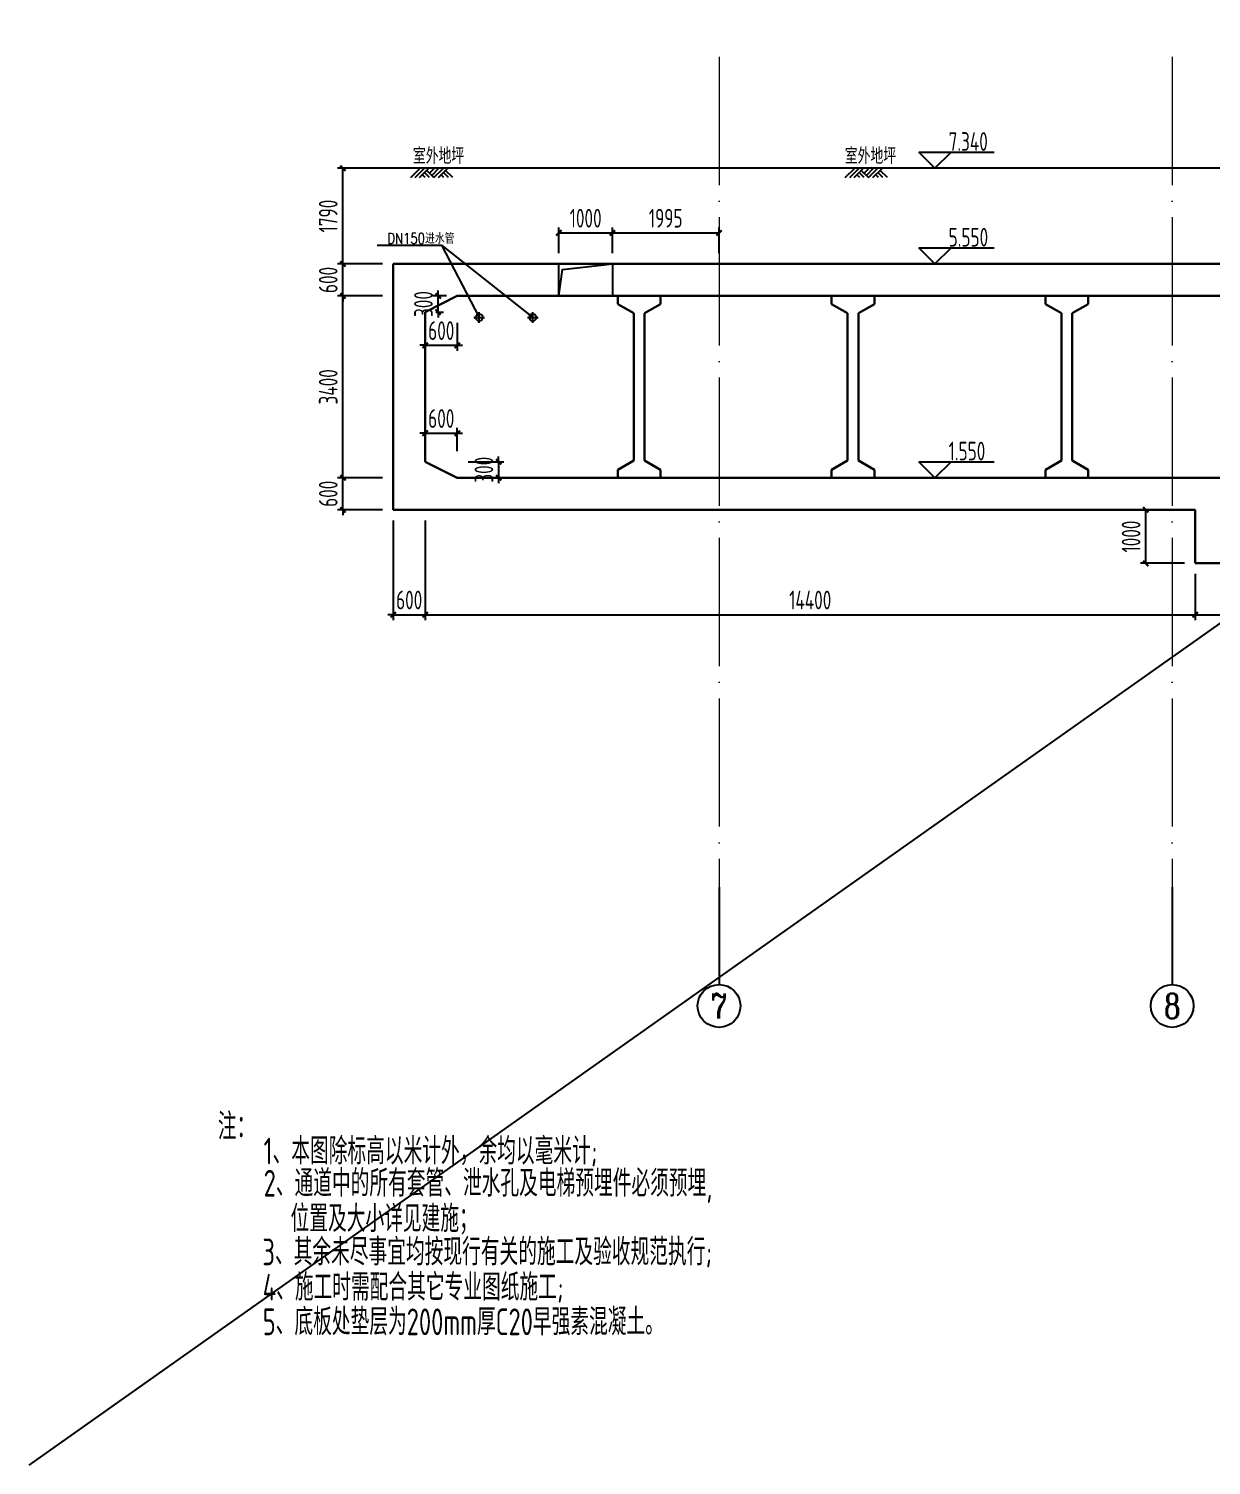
# Model space of a CAD drawing. Header units: millimetres. Extents: x -897614 to 191467, y -439928 to 101803.
# Drawn here: x -857773 to -835658, y -120990 to -94119 of the extents above; entities that cross this region are included whole.
import ezdxf
from ezdxf.enums import TextEntityAlignment as Align

# ---------------------------------------------------------------- set-up
doc = ezdxf.new("R2010")
doc.units = ezdxf.units.MM
doc.header["$LTSCALE"] = 1000
for name, pattern in [('ACAD_ISO04W100', [30, 24, -3, 0, -3]), ('CENTER', [1.625, 1.25, -0.125, 0.125, -0.125]), ('CONTINOUS', [0])]:
    doc.linetypes.add(name, pattern=pattern)
for name, color, linetype in [('AXIS', 3, 'Continuous'), ('DIM_ELEV', 3, 'Continuous'), ('DIM_LEAD', 3, 'Continuous'), ('gps', 233, 'Continuous'), ('HC_J', 3, 'CONTINOUS'), ('HC_ZP', 4, 'Continuous'), ('KD', 7, 'Continuous'), ('TEXT(水平)', 7, 'Continuous'), ('备注', 1, 'Continuous')]:
    doc.layers.add(name, color=color, linetype=linetype)
for name, color, linetype, lineweight in [('AXIS_TEXT', 7, 'Continuous', 18), ('DOTE', 8, 'ACAD_ISO04W100', 9), ('WALL', 6, 'Continuous', 30)]:
    doc.layers.add(name, color=color, linetype=linetype, lineweight=lineweight)
doc.styles.add('_TCH_AXIS', font='COMPLEX', dxfattribs={"bigfont": 'GBCBIG'})
doc.styles.add('COMPLEX', font='COMPLEX')
doc.styles.add('GPS', font='txt1.shx', dxfattribs={"width": 0.8, "bigfont": 'hztxt.shx'})
doc.styles.add('TSSD', font='tssdeng.shx', dxfattribs={"width": 0.7, "bigfont": 'tssdchn.shx'})
doc.styles.add('TSSD_Rein', font='tssdeng.shx', dxfattribs={"width": 0.75, "bigfont": 'hztxt.shx'})
doc.dimstyles.new('TSD', dxfattribs={"dimtxt": 350, "dimasz": 100, "dimexe": 100, "dimexo": 200, "dimgap": 100, "dimtad": 1, "dimdec": 0, "dimzin": 0, "dimdsep": 46, "dimtxsty": 'TSSD', "dimblk": 'ARCHTICK', "dimcen": 0.09, "dimclrt": 7, "dimazin": 2, "dimtfac": 1, "dimtdec": 0, "dimtix": 1, "dimtmove": 2, "dimatfit": 3, "dimfxl": 0, "dimtolj": 1, "dimtzin": 0, "dimarcsym": 0})

# ---------------------------------------------------------------- blocks, each defined once
blk = doc.blocks.new('_axiso')
blk.add_circle((0, 0), 0.5)
at = {"layer": 'AXIS_TEXT', "style": 'COMPLEX', "width": 1.041667}
blk.add_attdef('A', text='', height=0.56, dxfattribs=at).set_placement((-0.25, -0.28), (0.25, -0.28), align=Align.FIT)
blk = doc.blocks.new('_ArchTick')
at = {"color": 0, "linetype": 'ByBlock', "const_width": 0.4}
blk.add_lwpolyline([(-0.5, -0.5), (0.5, 0.5)], dxfattribs=at)
blk = doc.blocks.new('*D286')
at = {"layer": 'Defpoints', "color": 0, "transparency": 16777216}
for p in [(-851897, -102518), (-850958, -102518, 0), (-850958, -103118, 0)]:
    blk.add_point(p, dxfattribs=at)
at = {"layer": 'DIM_LEAD', "color": 0, "lineweight": -2, "transparency": 16777216}
for p, q in [((-851158, -102518), (-851997, -102518)), ((-851897, -102518), (-851897, -102418)), ((-851897, -103118), (-851897, -102518)), ((-851158, -103118), (-851997, -103118)), ((-851897, -103118), (-851897, -103218))]:
    blk.add_line(p, q, dxfattribs=at)
at = {"layer": 'DIM_LEAD', "color": 0, "lineweight": -2, "transparency": 16777216, "xscale": 100, "yscale": 100, "zscale": 100}
for p, rotation in [((-851897, -102518), 270), ((-851897, -103118), 90)]:
    blk.add_blockref('_ArchTick', p, dxfattribs=dict(at, rotation=rotation))
at = {"layer": 'DIM_LEAD', "color": 7, "transparency": 16777216, "insert": (-852172, -102818), "char_height": 350, "attachment_point": 5, "rotation": 90, "style": 'TSSD'}
blk.add_mtext('\\A1;600', dxfattribs=at)
blk = doc.blocks.new('*D287')
at = {"layer": 'Defpoints', "color": 0, "transparency": 16777216}
for p in [(-851897, -99118), (-850958, -99118, 0), (-850958, -102518, 0)]:
    blk.add_point(p, dxfattribs=at)
at = {"layer": 'DIM_LEAD', "color": 0, "lineweight": -2, "transparency": 16777216}
for p, q in [((-851158, -99118), (-851997, -99118)), ((-851897, -102518), (-851897, -99118)), ((-851158, -102518), (-851997, -102518))]:
    blk.add_line(p, q, dxfattribs=at)
at = {"layer": 'DIM_LEAD', "color": 0, "lineweight": -2, "transparency": 16777216, "xscale": 100, "yscale": 100, "zscale": 100}
for p, rotation in [((-851897, -99118), 90), ((-851897, -102518), 270)]:
    blk.add_blockref('_ArchTick', p, dxfattribs=dict(at, rotation=rotation))
at = {"layer": 'DIM_LEAD', "color": 7, "transparency": 16777216, "insert": (-852172, -100818), "char_height": 350, "attachment_point": 5, "rotation": 90, "style": 'TSSD'}
blk.add_mtext('\\A1;3400', dxfattribs=at)
blk = doc.blocks.new('*D288')
at = {"layer": 'Defpoints', "color": 0, "transparency": 16777216}
for p in [(-851897, -98518), (-850958, -98518, 0), (-850958, -99118, 0)]:
    blk.add_point(p, dxfattribs=at)
at = {"layer": 'DIM_LEAD', "color": 0, "lineweight": -2, "transparency": 16777216}
for p, q in [((-851158, -98518), (-851997, -98518)), ((-851897, -98518), (-851897, -98418)), ((-851897, -99118), (-851897, -98518)), ((-851158, -99118), (-851997, -99118)), ((-851897, -99118), (-851897, -99218))]:
    blk.add_line(p, q, dxfattribs=at)
at = {"layer": 'DIM_LEAD', "color": 0, "lineweight": -2, "transparency": 16777216, "xscale": 100, "yscale": 100, "zscale": 100}
for p, rotation in [((-851897, -98518), 270), ((-851897, -99118), 90)]:
    blk.add_blockref('_ArchTick', p, dxfattribs=dict(at, rotation=rotation))
at = {"layer": 'DIM_LEAD', "color": 7, "transparency": 16777216, "insert": (-852172, -98818), "char_height": 350, "attachment_point": 5, "rotation": 90, "style": 'TSSD'}
blk.add_mtext('\\A1;600', dxfattribs=at)
blk = doc.blocks.new('*D289')
at = {"layer": 'Defpoints', "color": 0, "transparency": 16777216}
for p in [(-850958, -103118, 0), (-850358, -103118, 0), (-850358, -105080)]:
    blk.add_point(p, dxfattribs=at)
at = {"layer": 'DIM_LEAD', "color": 0, "lineweight": -2, "transparency": 16777216}
for p, q in [((-850958, -103318), (-850958, -105180)), ((-850358, -103318), (-850358, -105180)), ((-850958, -105080), (-851058, -105080)), ((-850958, -105080), (-850358, -105080)), ((-850358, -105080), (-850258, -105080))]:
    blk.add_line(p, q, dxfattribs=at)
at = {"layer": 'DIM_LEAD', "color": 0, "lineweight": -2, "transparency": 16777216, "xscale": 100, "yscale": 100, "zscale": 100}
blk.add_blockref('_ArchTick', (-850958, -105080), dxfattribs=at)
at = {"layer": 'DIM_LEAD', "color": 0, "lineweight": -2, "transparency": 16777216, "xscale": 100, "yscale": 100, "zscale": 100, "rotation": 180}
blk.add_blockref('_ArchTick', (-850358, -105080), dxfattribs=at)
at = {"layer": 'DIM_LEAD', "color": 7, "transparency": 16777216, "insert": (-850658, -104805), "char_height": 350, "attachment_point": 5, "style": 'TSSD'}
blk.add_mtext('\\A1;600', dxfattribs=at)
blk = doc.blocks.new('*D290')
at = {"layer": 'Defpoints', "color": 0, "transparency": 16777216}
for p in [(-850358, -103118, 0), (-835958, -104118, 0), (-835958, -105080)]:
    blk.add_point(p, dxfattribs=at)
at = {"layer": 'DIM_LEAD', "color": 0, "lineweight": -2, "transparency": 16777216}
for p, q in [((-850358, -103318), (-850358, -105180)), ((-835958, -104318), (-835958, -105180)), ((-850358, -105080), (-835958, -105080))]:
    blk.add_line(p, q, dxfattribs=at)
at = {"layer": 'DIM_LEAD', "color": 0, "lineweight": -2, "transparency": 16777216, "xscale": 100, "yscale": 100, "zscale": 100, "rotation": 180}
blk.add_blockref('_ArchTick', (-850358, -105080), dxfattribs=at)
at = {"layer": 'DIM_LEAD', "color": 0, "lineweight": -2, "transparency": 16777216, "xscale": 100, "yscale": 100, "zscale": 100}
blk.add_blockref('_ArchTick', (-835958, -105080), dxfattribs=at)
at = {"layer": 'DIM_LEAD', "color": 7, "transparency": 16777216, "insert": (-843158, -104805), "char_height": 350, "attachment_point": 5, "style": 'TSSD'}
blk.add_mtext('\\A1;14400', dxfattribs=at)
blk = doc.blocks.new('*D291')
at = {"layer": 'Defpoints', "color": 0, "transparency": 16777216}
for p in [(-835958, -104118, 0), (-833358, -104118), (-833358, -105080)]:
    blk.add_point(p, dxfattribs=at)
at = {"layer": 'DIM_LEAD', "color": 0, "lineweight": -2, "transparency": 16777216}
for p, q in [((-835958, -104318), (-835958, -105180)), ((-833358, -104318), (-833358, -105180)), ((-835958, -105080), (-833358, -105080))]:
    blk.add_line(p, q, dxfattribs=at)
at = {"layer": 'DIM_LEAD', "color": 0, "lineweight": -2, "transparency": 16777216, "xscale": 100, "yscale": 100, "zscale": 100, "rotation": 180}
blk.add_blockref('_ArchTick', (-835958, -105080), dxfattribs=at)
at = {"layer": 'DIM_LEAD', "color": 0, "lineweight": -2, "transparency": 16777216, "xscale": 100, "yscale": 100, "zscale": 100}
blk.add_blockref('_ArchTick', (-833358, -105080), dxfattribs=at)
at = {"layer": 'DIM_LEAD', "color": 7, "transparency": 16777216, "insert": (-834658, -104805), "char_height": 350, "attachment_point": 5, "style": 'TSSD'}
blk.add_mtext('\\A1;2600', dxfattribs=at)
blk = doc.blocks.new('*D293')
at = {"layer": 'Defpoints', "color": 0, "transparency": 16777216}
for p in [(-836883, -103118), (-835958, -103118, 0), (-835958, -104118, 0)]:
    blk.add_point(p, dxfattribs=at)
at = {"layer": 'DIM_LEAD', "color": 0, "lineweight": -2, "transparency": 16777216}
for p, q in [((-836158, -103118), (-836983, -103118)), ((-836883, -104118), (-836883, -103118)), ((-836158, -104118), (-836983, -104118))]:
    blk.add_line(p, q, dxfattribs=at)
at = {"layer": 'DIM_LEAD', "color": 0, "lineweight": -2, "transparency": 16777216, "xscale": 100, "yscale": 100, "zscale": 100}
for p, rotation in [((-836883, -103118), 90), ((-836883, -104118), 270)]:
    blk.add_blockref('_ArchTick', p, dxfattribs=dict(at, rotation=rotation))
at = {"layer": 'DIM_LEAD', "color": 7, "transparency": 16777216, "insert": (-837158, -103618), "char_height": 350, "attachment_point": 5, "rotation": 90, "style": 'TSSD'}
blk.add_mtext('\\A1;1000', dxfattribs=at)
blk = doc.blocks.new('*D296')
at = {"layer": 'Defpoints', "color": 0, "transparency": 16777216}
for p in [(-849758, -101685), (-850358, -102218, 0), (-849758, -102218, 0)]:
    blk.add_point(p, dxfattribs=at)
at = {"layer": 'DIM_LEAD', "color": 0, "lineweight": -2, "transparency": 16777216}
for p, q in [((-850358, -101685), (-850458, -101685)), ((-850358, -102018), (-850358, -101585)), ((-850358, -101685), (-849758, -101685)), ((-849758, -102018), (-849758, -101585)), ((-849758, -101685), (-849658, -101685))]:
    blk.add_line(p, q, dxfattribs=at)
at = {"layer": 'DIM_LEAD', "color": 0, "lineweight": -2, "transparency": 16777216, "xscale": 100, "yscale": 100, "zscale": 100}
blk.add_blockref('_ArchTick', (-850358, -101685), dxfattribs=at)
at = {"layer": 'DIM_LEAD', "color": 0, "lineweight": -2, "transparency": 16777216, "xscale": 100, "yscale": 100, "zscale": 100, "rotation": 180}
blk.add_blockref('_ArchTick', (-849758, -101685), dxfattribs=at)
at = {"layer": 'DIM_LEAD', "color": 7, "transparency": 16777216, "insert": (-850058, -101410), "char_height": 350, "attachment_point": 5, "style": 'TSSD'}
blk.add_mtext('\\A1;600', dxfattribs=at)
blk = doc.blocks.new('*D297')
at = {"layer": 'Defpoints', "color": 0, "transparency": 16777216}
for p in [(-849758, -102218, 0), (-849758, -102518, 0), (-848985, -102518)]:
    blk.add_point(p, dxfattribs=at)
at = {"layer": 'DIM_LEAD', "color": 0, "lineweight": -2, "transparency": 16777216}
for p, q in [((-849558, -102218), (-848885, -102218)), ((-848985, -102218), (-848985, -102118)), ((-848985, -102218), (-848985, -102518)), ((-849558, -102518), (-848885, -102518)), ((-848985, -102518), (-848985, -102618))]:
    blk.add_line(p, q, dxfattribs=at)
at = {"layer": 'DIM_LEAD', "color": 0, "lineweight": -2, "transparency": 16777216, "xscale": 100, "yscale": 100, "zscale": 100}
for p, rotation in [((-848985, -102218), 270), ((-848985, -102518), 90)]:
    blk.add_blockref('_ArchTick', p, dxfattribs=dict(at, rotation=rotation))
at = {"layer": 'DIM_LEAD', "color": 7, "transparency": 16777216, "insert": (-849260, -102368), "char_height": 350, "attachment_point": 5, "rotation": 90, "style": 'TSSD'}
blk.add_mtext('\\A1;300', dxfattribs=at)
blk = doc.blocks.new('*D298')
at = {"layer": 'Defpoints', "color": 0, "transparency": 16777216}
for p in [(-850358, -99418, 0), (-849758, -99418, 0), (-849758, -100041)]:
    blk.add_point(p, dxfattribs=at)
at = {"layer": 'DIM_LEAD', "color": 0, "lineweight": -2, "transparency": 16777216}
for p, q in [((-850358, -99618), (-850358, -100141)), ((-849758, -99618), (-849758, -100141)), ((-850358, -100041), (-850458, -100041)), ((-850358, -100041), (-849758, -100041)), ((-849758, -100041), (-849658, -100041))]:
    blk.add_line(p, q, dxfattribs=at)
at = {"layer": 'DIM_LEAD', "color": 0, "lineweight": -2, "transparency": 16777216, "xscale": 100, "yscale": 100, "zscale": 100}
blk.add_blockref('_ArchTick', (-850358, -100041), dxfattribs=at)
at = {"layer": 'DIM_LEAD', "color": 0, "lineweight": -2, "transparency": 16777216, "xscale": 100, "yscale": 100, "zscale": 100, "rotation": 180}
blk.add_blockref('_ArchTick', (-849758, -100041), dxfattribs=at)
at = {"layer": 'DIM_LEAD', "color": 7, "transparency": 16777216, "insert": (-850058, -99766), "char_height": 350, "attachment_point": 5, "style": 'TSSD'}
blk.add_mtext('\\A1;600', dxfattribs=at)
blk = doc.blocks.new('*D299')
at = {"layer": 'Defpoints', "color": 0, "transparency": 16777216}
for p in [(-850116, -99118), (-849758, -99118, 0), (-850358, -99418, 0)]:
    blk.add_point(p, dxfattribs=at)
at = {"layer": 'DIM_LEAD', "color": 0, "lineweight": -2, "transparency": 16777216}
for p, q in [((-849958, -99118), (-850216, -99118)), ((-850116, -99118), (-850116, -99018)), ((-850116, -99418), (-850116, -99118)), ((-850158, -99418), (-850016, -99418)), ((-850116, -99418), (-850116, -99518))]:
    blk.add_line(p, q, dxfattribs=at)
at = {"layer": 'DIM_LEAD', "color": 0, "lineweight": -2, "transparency": 16777216, "xscale": 100, "yscale": 100, "zscale": 100}
for p, rotation in [((-850116, -99118), 270), ((-850116, -99418), 90)]:
    blk.add_blockref('_ArchTick', p, dxfattribs=dict(at, rotation=rotation))
at = {"layer": 'DIM_LEAD', "color": 7, "transparency": 16777216, "insert": (-850391, -99268), "char_height": 350, "attachment_point": 5, "rotation": 90, "style": 'TSSD'}
blk.add_mtext('\\A1;300', dxfattribs=at)
blk = doc.blocks.new('*D339')
at = {"layer": 'Defpoints', "color": 0, "transparency": 16777216}
for p in [(-851897, -96728), (-850958, -96728, 0), (-850958, -98518, 0)]:
    blk.add_point(p, dxfattribs=at)
at = {"layer": 'DIM_LEAD', "color": 0, "lineweight": -2, "transparency": 16777216}
for p, q in [((-851158, -96728), (-851997, -96728)), ((-851897, -98518), (-851897, -96728)), ((-851158, -98518), (-851997, -98518))]:
    blk.add_line(p, q, dxfattribs=at)
at = {"layer": 'DIM_LEAD', "color": 0, "lineweight": -2, "transparency": 16777216, "xscale": 100, "yscale": 100, "zscale": 100}
for p, rotation in [((-851897, -96728), 90), ((-851897, -98518), 270)]:
    blk.add_blockref('_ArchTick', p, dxfattribs=dict(at, rotation=rotation))
at = {"layer": 'DIM_LEAD', "color": 7, "transparency": 16777216, "insert": (-852172, -97623), "char_height": 350, "attachment_point": 5, "rotation": 90, "style": 'TSSD'}
blk.add_mtext('\\A1;1790', dxfattribs=at)
blk = doc.blocks.new('*D697')
at = {"layer": 'Defpoints', "color": 0, "transparency": 16777216}
for p in [(-846858, -97938), (-847858, -98518), (-846858, -98518)]:
    blk.add_point(p, dxfattribs=at)
at = {"layer": 'DIM_LEAD', "color": 0, "lineweight": -2, "transparency": 16777216}
for p, q in [((-847858, -98318), (-847858, -97838)), ((-847858, -97938), (-846858, -97938)), ((-846858, -98318), (-846858, -97838))]:
    blk.add_line(p, q, dxfattribs=at)
at = {"layer": 'DIM_LEAD', "color": 0, "lineweight": -2, "transparency": 16777216, "xscale": 100, "yscale": 100, "zscale": 100, "rotation": 180}
blk.add_blockref('_ArchTick', (-847858, -97938), dxfattribs=at)
at = {"layer": 'DIM_LEAD', "color": 0, "lineweight": -2, "transparency": 16777216, "xscale": 100, "yscale": 100, "zscale": 100}
blk.add_blockref('_ArchTick', (-846858, -97938), dxfattribs=at)
at = {"layer": 'DIM_LEAD', "color": 7, "transparency": 16777216, "insert": (-847358, -97663), "char_height": 350, "attachment_point": 5, "style": 'TSSD'}
blk.add_mtext('\\A1;1000', dxfattribs=at)
blk = doc.blocks.new('*D698')
at = {"layer": 'Defpoints', "color": 0, "transparency": 16777216}
for p in [(-844863, -97938), (-846858, -98518), (-844863, -98518)]:
    blk.add_point(p, dxfattribs=at)
at = {"layer": 'DIM_LEAD', "color": 0, "lineweight": -2, "transparency": 16777216}
for p, q in [((-846858, -98318), (-846858, -97838)), ((-846858, -97938), (-844863, -97938)), ((-844863, -98318), (-844863, -97838))]:
    blk.add_line(p, q, dxfattribs=at)
at = {"layer": 'DIM_LEAD', "color": 0, "lineweight": -2, "transparency": 16777216, "xscale": 100, "yscale": 100, "zscale": 100, "rotation": 180}
blk.add_blockref('_ArchTick', (-846858, -97938), dxfattribs=at)
at = {"layer": 'DIM_LEAD', "color": 0, "lineweight": -2, "transparency": 16777216, "xscale": 100, "yscale": 100, "zscale": 100}
blk.add_blockref('_ArchTick', (-844863, -97938), dxfattribs=at)
at = {"layer": 'DIM_LEAD', "color": 7, "transparency": 16777216, "insert": (-845861, -97663), "char_height": 350, "attachment_point": 5, "style": 'TSSD'}
blk.add_mtext('\\A1;1995', dxfattribs=at)

msp = doc.modelspace()

# ---------------------------------------------------------------- linework, layer by layer
at = {"layer": 'AXIS'}
for p, q in [((-844863.43575, -110178.37096, 0), (-844863.43575, -111998.22092, 0)), ((-836388.43575, -110178.37096, 0), (-836388.43575, -111998.22092, 0))]:
    msp.add_line(p, q, dxfattribs=at)
at = {"layer": 'DIM_ELEV'}
for p, q in [((-840825.38088, -96728.0803, 0), (-841125.38088, -96428.0803, 0)), ((-841125.38088, -96428.0803, 0), (-839716.58846, -96428.0803, 0)), ((-840825.38088, -96728.0803, 0), (-840525.38088, -96428.0803, 0)), ((-840825.38088, -98518.0803, 0), (-841125.38088, -98218.0803, 0)), ((-841125.38088, -98218.0803, 0), (-839716.58846, -98218.0803, 0)), ((-840825.38088, -98518.0803, 0), (-840525.38088, -98218.0803, 0)), ((-840825.38088, -102518.0803, 0), (-841125.38088, -102218.0803, 0)), ((-841125.38088, -102218.0803, 0), (-839716.58846, -102218.0803, 0)), ((-840825.38088, -102518.0803, 0), (-840525.38088, -102218.0803, 0))]:
    msp.add_line(p, q, dxfattribs=at)
at = {"layer": 'DOTE', "ltscale": 0.1}
for p, q in [((-844863.43575, -94643.86249, 0), (-844863.43575, -110386.09766, 0)), ((-836388.43575, -94643.86249, 0), (-836388.43575, -110386.09766, 0))]:
    msp.add_line(p, q, dxfattribs=at)
at = {"layer": 'gps'}
for p, q in [((-850629.13472, -96904.04911, 0), (-850453.16591, -96728.0803, 0)), ((-850546.82773, -96904.04911, 0), (-850370.85892, -96728.0803, 0)), ((-850464.52074, -96904.04911, 0), (-850288.55193, -96728.0803, 0)), ((-850277.19711, -96821.74212, 0), (-850183.53529, -96728.0803, 0)), ((-850236.04361, -96862.89561, 0), (-850101.2283, -96728.0803, 0)), ((-850194.89012, -96904.04911, 0), (-850018.92131, -96728.0803, 0)), ((-850112.58313, -96904.04911, 0), (-849936.61432, -96728.0803, 0)), ((-842501.93437, -96904.04911, 0), (-842325.96556, -96728.0803, 0)), ((-842419.62738, -96904.04911, 0), (-842243.65857, -96728.0803, 0)), ((-842337.32039, -96904.04911, 0), (-842161.35158, -96728.0803, 0)), ((-842149.99676, -96821.74212, 0), (-842056.33494, -96728.0803, 0)), ((-842108.84326, -96862.89561, 0), (-841974.02795, -96728.0803, 0)), ((-842067.68977, -96904.04911, 0), (-841891.72096, -96728.0803, 0)), ((-841985.38278, -96904.04911, 0), (-841809.41397, -96728.0803, 0)), ((-850359.5041, -96904.04911, 0), (-850412.01242, -96851.54078, 0)), ((-850277.19711, -96904.04911, 0), (-850370.85892, -96810.38729, 0)), ((-850194.89012, -96904.04911, 0), (-850329.70543, -96769.23379, 0)), ((-850007.56649, -96904.04911, 0), (-850060.07481, -96851.54078, 0)), ((-849925.2595, -96904.04911, 0), (-850018.92131, -96810.38729, 0)), ((-849842.95251, -96904.04911, 0), (-849977.76782, -96769.23379, 0)), ((-842232.30375, -96904.04911, 0), (-842284.81207, -96851.54078, 0)), ((-842149.99676, -96904.04911, 0), (-842243.65857, -96810.38729, 0)), ((-842067.68977, -96904.04911, 0), (-842202.50508, -96769.23379, 0)), ((-841880.36614, -96904.04911, 0), (-841932.87446, -96851.54078, 0)), ((-841798.05915, -96904.04911, 0), (-841891.72096, -96810.38729, 0)), ((-841715.75216, -96904.04911, 0), (-841850.56747, -96769.23379, 0))]:
    msp.add_line(p, q, dxfattribs=at)
at = {"layer": 'gps', "color": 7}
for p, q in [((-851258.75758, -98165.93414, 0), (-850051.71518, -98165.93414, 0)), ((-850051.71518, -98165.93414, 0), (-848348.38474, -99518.57458, 0)), ((-850051.71518, -98165.93414, 0), (-849348.38474, -99518.57458, 0))]:
    msp.add_line(p, q, dxfattribs=at)
at = {"layer": 'gps', "color": 3, "linetype": 'CENTER', "ltscale": 0.5}
for p, q in [((-849348.38474, -99618.57458, 0), (-849348.38474, -99418.57458, 0)), ((-848348.38474, -99618.57458, 0), (-848348.38474, -99418.57458, 0)), ((-849448.38474, -99518.57458, 0), (-849248.38474, -99518.57458, 0)), ((-848448.38474, -99518.57458, 0), (-848248.38474, -99518.57458, 0))]:
    msp.add_line(p, q, dxfattribs=at)
at = {"layer": 'gps'}
for centre in [(-849348.38474, -99518.57458, 0), (-848348.38474, -99518.57458, 0)]:
    msp.add_circle(centre, 67.36439, dxfattribs=at)
at = {"layer": 'HC_J', "color": 0}
msp.add_line((-847483.8498, -102518.0803, 0), (-847233.8498, -102518.10303, 0), dxfattribs=at)
at = {"layer": 'HC_ZP', "color": 7}
msp.add_line((-830617.34904, -96728.0803, 0), (-851662.16831, -96728.0803, 0), dxfattribs=at)
at = {"layer": 'KD', "elevation": 0}
msp.add_lwpolyline([(-847858.3151, -98518.0803), (-846858.3151, -98518.0803), (-846858.3151, -99118.0803), (-847858.3151, -99118.0803)], close=True, dxfattribs=at)
msp.add_lwpolyline([(-847858.3151, -99118.0803), (-847788.88943, -98621.59634), (-846858.3151, -98518.0803)], dxfattribs=at)
at = {"layer": 'WALL'}
for p, q in [((-850958.3151, -103118.04606, 0), (-850958.3151, -98518.0803, 0)), ((-832758.31456, -98518.0803, 0), (-850958.3151, -98518.0803, 0)), ((-850358.3151, -99418.0803, 0), (-849758.3151, -99118.0803, 0)), ((-833958.3151, -99118.0803, 0), (-849758.3151, -99118.0803, 0)), ((-850358.3151, -102218.0803, 0), (-850358.3151, -99418.0803, 0)), ((-850358.3151, -102218.0803, 0), (-849758.3151, -102518.0803, 0)), ((-849758.3151, -102518.0803, 0), (-835358.3151, -102518.0803, 0)), ((-850958.3151, -103118.04606, 0), (-835958.3151, -103118.04606, 0)), ((-835958.3151, -104118.0803, 0), (-835958.3151, -103118.04606, 0)), ((-835958.3151, -104118.0803, 0), (-833358.3151, -104118.0803, 0))]:
    msp.add_line(p, q, dxfattribs=at)
at = {"layer": 'WALL', "color": 6}
for p, q in [((-846758.3151, -99268.0803, 0), (-846758.3151, -99118.0803, 0)), ((-845958.3151, -99268.0803, 0), (-845958.3151, -99118.0803, 0)), ((-842758.3151, -99268.0803, 0), (-842758.3151, -99118.0803, 0)), ((-841958.3151, -99268.0803, 0), (-841958.3151, -99118.0803, 0)), ((-838758.3151, -99268.0803, 0), (-838758.3151, -99118.0803, 0)), ((-837958.3151, -99268.0803, 0), (-837958.3151, -99118.0803, 0)), ((-846758.3151, -99268.0803, 0), (-846458.3151, -99441.28538, 0)), ((-845958.3151, -99268.0803, 0), (-846258.3151, -99441.28538, 0)), ((-842758.3151, -99268.0803, 0), (-842458.3151, -99441.28538, 0)), ((-841958.3151, -99268.0803, 0), (-842258.3151, -99441.28538, 0)), ((-838758.3151, -99268.0803, 0), (-838458.3151, -99441.28538, 0)), ((-837958.3151, -99268.0803, 0), (-838258.3151, -99441.28538, 0)), ((-846458.3151, -99441.28538, 0), (-846458.3151, -102194.87522, 0)), ((-846258.3151, -99441.28538, 0), (-846258.3151, -102194.87522, 0)), ((-842458.3151, -99441.28538, 0), (-842458.3151, -102194.87522, 0)), ((-842258.3151, -99441.28538, 0), (-842258.3151, -102194.87522, 0)), ((-838458.3151, -99441.28538, 0), (-838458.3151, -102194.87522, 0)), ((-838258.3151, -99441.28538, 0), (-838258.3151, -102194.87522, 0)), ((-846758.3151, -102368.0803, 0), (-846458.3151, -102194.87522, 0)), ((-846758.3151, -102368.0803, 0), (-846758.3151, -102518.0803, 0)), ((-845958.3151, -102368.0803, 0), (-846258.3151, -102194.87522, 0)), ((-845958.3151, -102368.0803, 0), (-845958.3151, -102518.0803, 0)), ((-842758.3151, -102368.0803, 0), (-842458.3151, -102194.87522, 0)), ((-842758.3151, -102368.0803, 0), (-842758.3151, -102518.0803, 0)), ((-841958.3151, -102368.0803, 0), (-842258.3151, -102194.87522, 0)), ((-841958.3151, -102368.0803, 0), (-841958.3151, -102518.0803, 0)), ((-838758.3151, -102368.0803, 0), (-838458.3151, -102194.87522, 0)), ((-838758.3151, -102368.0803, 0), (-838758.3151, -102518.0803, 0)), ((-837958.3151, -102368.0803, 0), (-838258.3151, -102194.87522, 0)), ((-837958.3151, -102368.0803, 0), (-837958.3151, -102518.0803, 0))]:
    msp.add_line(p, q, dxfattribs=at)
at = {"layer": '备注', "color": 1}
msp.add_line((-783522.83613, -68489.82125), (-857772.83613, -120989.82125), dxfattribs=at)

# ---------------------------------------------------------------- block references
at = {"layer": 'AXIS'}
ref = msp.add_blockref('_axiso', (-844863.43575, -112398.22092, 0), dxfattribs=dict(at, xscale=800, yscale=800, zscale=800))
ref.add_attrib('A', '7', dxfattribs={"layer": 'AXIS_TEXT', "ltscale": 10, "height": 465.94816, "style": '_TCH_AXIS'}).set_placement((-845018.7518, -112631.195, 0), (-844708.11969, -112631.195, 0), align=Align.FIT)
ref = msp.add_blockref('_axiso', (-836388.43575, -112398.22092, 0), dxfattribs=dict(at, xscale=800, yscale=800, zscale=800))
ref.add_attrib('A', '8', dxfattribs={"layer": 'AXIS_TEXT', "ltscale": 10, "height": 465.94816, "style": '_TCH_AXIS'}).set_placement((-836543.7518, -112631.195, 0), (-836233.11969, -112631.195, 0), align=Align.FIT)

# ---------------------------------------------------------------- texts
at = {"layer": 'DIM_ELEV', "style": 'TSSD', "width": 0.7}
for s, p in [('7.340', (-840569.85549, -96403.98525, 0)), ('5.550', (-840569.85549, -98193.98526, 0)), ('1.550', (-840569.85549, -102193.98526, 0))]:
    msp.add_text(s, height=350, dxfattribs=at).set_placement(p)
at = {"layer": 'gps', "color": 7, "style": 'GPS', "width": 0.8}
for s, height, p in [('室外地坪', 300, (-850588.51079, -96648.49272, 0)), ('室外地坪', 300, (-842511.28697, -96648.49272, 0)), ('DN150进水管', 200, (-851068.16632, -98140.15827, 0))]:
    msp.add_text(s, height=height, dxfattribs=at).set_placement(p)
at = {"layer": 'TEXT(水平)', "style": 'TSSD_Rein', "width": 0.7}
for s, p in [('注：', (-854236.67415, -114901.49823)), ('1、本图除标高以米计外，余均以毫米计;', (-853380.03148, -115362.79807)), ('2、通道中的所有套管、泄水孔及电梯预埋件必须预埋,', (-853379.94748, -115965.10445)), ('位置及大小详见建施；    ', (-852875.89767, -116626.69023)), ('3、其余未尽事宜均按现行有关的施工及验收规范执行;    ', (-853403.31082, -117249.74182)), ('4、施工时需配合其它专业图纸施工;    ', (-853397.06872, -117909.88916)), ('5、底板处垫层为200mm厚C20早强素混凝土。    ', (-853397.06872, -118556.53721))]:
    msp.add_text(s, height=500, dxfattribs=at).set_placement(p)

# ---------------------------------------------------------------- dimensions: what is measured, and where the dimension line sits
at = {"layer": 'DIM_LEAD'}
for base, p1, p2, picture, middle in [((-851896.7201, -96728.0803), (-850958.3151, -98518.0803, 0), (-850958.3151, -96728.0803, 0), '*D339', (-852171.7201, -97623.0803)), ((-851896.7201, -98518.0803), (-850958.3151, -99118.0803, 0), (-850958.3151, -98518.0803, 0), '*D288', (-852171.7201, -98818.0803)), ((-850115.80368, -99118.0803), (-850358.3151, -99418.0803, 0), (-849758.3151, -99118.0803, 0), '*D299', (-850390.80368, -99268.0803)), ((-851896.7201, -99118.0803), (-850958.3151, -102518.0803, 0), (-850958.3151, -99118.0803, 0), '*D287', (-852171.7201, -100818.0803)), ((-848985.4864, -102518.0803), (-849758.3151, -102218.0803, 0), (-849758.3151, -102518.0803, 0), '*D297', (-849260.4864, -102368.0803)), ((-851896.7201, -102518.0803), (-850958.3151, -103118.04606, 0), (-850958.3151, -102518.0803, 0), '*D286', (-852171.7201, -102818.06318)), ((-836883.0183, -103118.04606), (-835958.3151, -104118.0803, 0), (-835958.3151, -103118.04606, 0), '*D293', (-837158.0183, -103618.06318))]:
    dim = msp.add_linear_dim(base=base, p1=p1, p2=p2, angle=90, dimstyle='TSD', dxfattribs=at)
    dim.commit()
    dim.dimension.update_dxf_attribs({"geometry": picture, "text_midpoint": middle})
for base, p1, p2, picture, middle in [((-846858.3151, -97938.44288, 0), (-847858.3151, -98518.0803, 0), (-846858.3151, -98518.0803, 0), '*D697', (-847358.3151, -97663.44288, 0)), ((-844863.43575, -97938.44288, 0), (-846858.3151, -98518.0803, 0), (-844863.43575, -98518.0803, 0), '*D698', (-845860.87542, -97663.44288, 0)), ((-849758.3151, -100041.30367), (-850358.3151, -99418.0803, 0), (-849758.3151, -99418.0803, 0), '*D298', (-850058.3151, -99766.30367)), ((-849758.3151, -101684.56539), (-850358.3151, -102218.0803, 0), (-849758.3151, -102218.0803, 0), '*D296', (-850058.3151, -101409.56539)), ((-850358.3151, -105079.63815), (-850958.3151, -103118.04606, 0), (-850358.3151, -103118.04606, 0), '*D289', (-850658.3151, -104804.63815)), ((-835958.3151, -105079.63815), (-850358.3151, -103118.04606, 0), (-835958.3151, -104118.0803, 0), '*D290', (-843158.3151, -104804.63815)), ((-833358.3151, -105079.63815), (-835958.3151, -104118.0803, 0), (-833358.3151, -104118.0803), '*D291', (-834658.3151, -104804.63815))]:
    dim = msp.add_linear_dim(base=base, p1=p1, p2=p2, dimstyle='TSD', dxfattribs=at)
    dim.commit()
    dim.dimension.update_dxf_attribs({"geometry": picture, "text_midpoint": middle})

doc.saveas('drawing.dxf')
